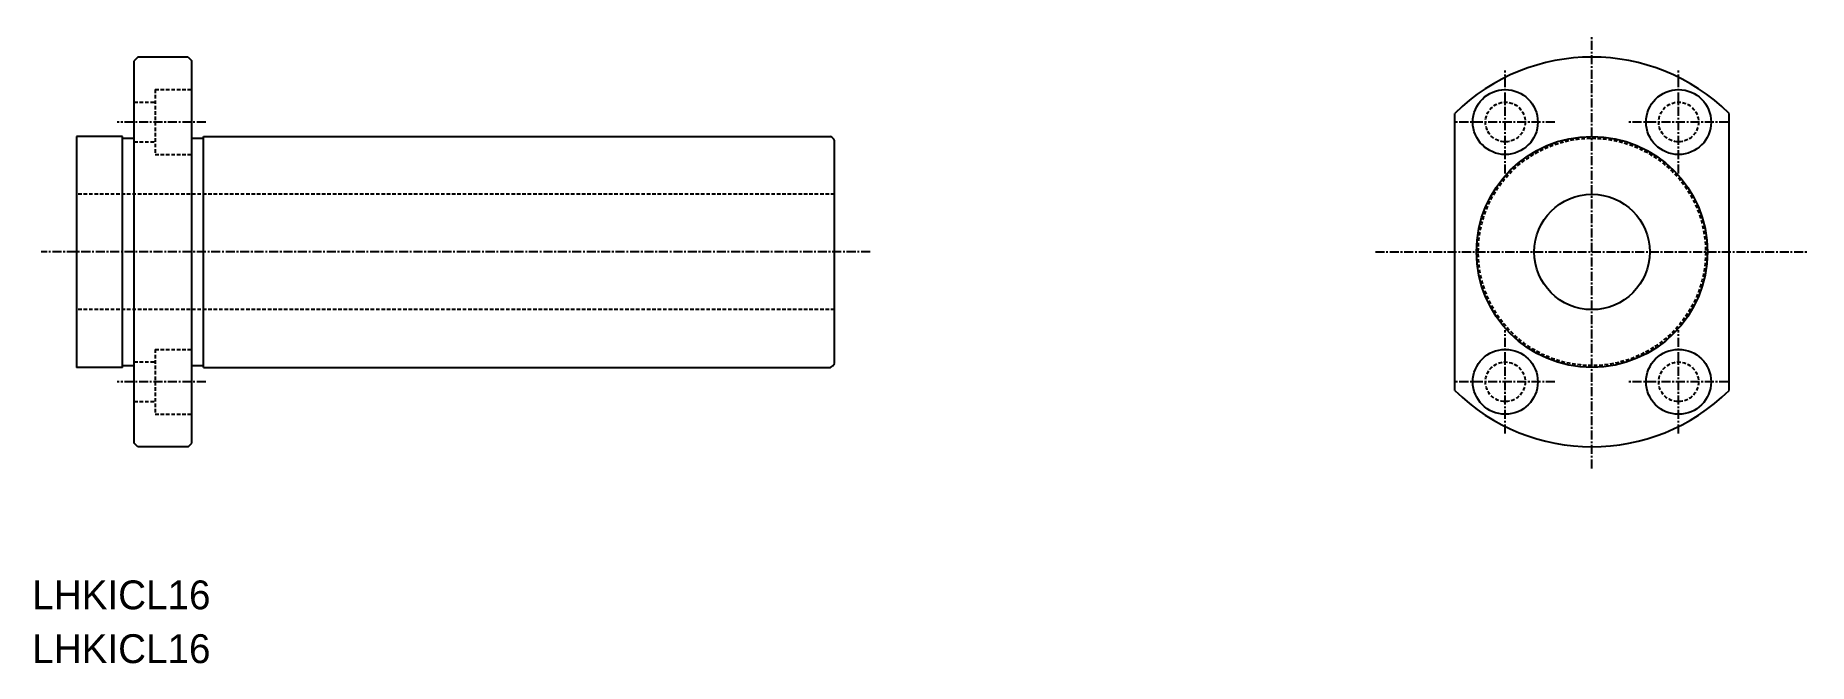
# Model space of a CAD drawing. Extents: x 242 to 488, y 146 to 233.
import ezdxf

# ---------------------------------------------------------------- set-up
doc = ezdxf.new("R2010")
doc.units = 0
doc.linetypes.add('CENTER', pattern=[2, 1.25, -0.25, 0.25, -0.25])
doc.linetypes.add('DASHED', pattern=[0.75, 0.5, -0.25])
doc.layers.get('0').update_dxf_attribs({"linetype": 'CONTINUOUS'})
doc.layers.add('CENTER', color=1, linetype='CENTER')

msp = doc.modelspace()

# ---------------------------------------------------------------- linework, layer by layer
at = {"color": 7, "linetype": 'CONTINUOUS'}
for p, q in [((256.22, 230.18), (255.72, 229.68)), ((255.72, 176.68), (255.72, 229.68)), ((263.22, 230.18), (256.22, 230.18)), ((263.22, 230.18), (263.72, 229.68)), ((263.72, 176.68), (263.72, 229.68)), ((438.63, 184), (438.63, 222.36)), ((476.63, 184), (476.63, 222.36)), ((254.12, 219.18), (247.72, 219.18)), ((247.72, 219.18), (247.72, 187.18)), ((254.12, 187.18), (254.12, 219.18)), ((254.12, 218.93), (255.72, 218.93)), ((263.72, 218.93), (265.32, 218.93)), ((265.32, 187.18), (265.32, 219.18)), ((265.32, 219.18), (352.17, 219.18)), ((352.72, 187.72), (352.72, 218.64)), ((254.12, 187.18), (247.72, 187.18)), ((254.12, 187.43), (255.72, 187.43)), ((263.72, 187.43), (265.32, 187.43)), ((265.32, 187.18), (352.17, 187.18)), ((273.34, 187.18), (273.34, 187.18)), ((290.97, 187.18), (290.97, 187.18)), ((256.22, 176.18), (255.72, 176.68)), ((263.22, 176.18), (256.22, 176.18)), ((263.22, 176.18), (263.72, 176.68))]:
    msp.add_line(p, q, dxfattribs=at)
at = {"color": 3, "linetype": 'DASHED'}
for p, q in [((255.72, 223.93), (258.62, 223.93)), ((258.62, 225.68), (258.62, 216.68)), ((258.62, 225.68), (263.72, 225.68)), ((255.72, 218.43), (258.62, 218.43)), ((258.62, 216.68), (263.72, 216.68)), ((352.72, 211.18), (247.72, 211.18)), ((352.72, 195.18), (247.72, 195.18)), ((258.62, 189.68), (258.62, 180.68)), ((258.62, 189.68), (263.72, 189.68)), ((255.72, 187.93), (258.62, 187.93)), ((255.72, 182.43), (258.62, 182.43)), ((258.62, 180.68), (263.72, 180.68))]:
    msp.add_line(p, q, dxfattribs=at)
at = {"color": 7, "linetype": 'CONTINUOUS'}
for centre, radius in [((445.63, 221.18), 4.5), ((469.63, 221.18), 4.5), ((457.63, 203.18), 16), ((457.63, 203.18), 8), ((445.63, 185.18), 4.5), ((469.63, 185.18), 4.5)]:
    msp.add_circle(centre, radius, dxfattribs=at)
at = {"color": 3, "linetype": 'DASHED'}
for centre, radius in [((445.63, 221.18), 2.75), ((469.63, 221.18), 2.75), ((457.63, 203.18), 15.75), ((445.63, 185.18), 2.75), ((469.63, 185.18), 2.75)]:
    msp.add_circle(centre, radius, dxfattribs=at)
at = {"color": 7, "linetype": 'CONTINUOUS'}
for centre, radius, start, end in [((457.63, 203.18), 27, 45.2751, 134.7249), ((351.57, 218.03), 1.3, 27.7958, 62.2042), ((351.57, 188.33), 1.3, 297.7958, 332.2042), ((457.63, 203.18), 27, 225.2751, 314.7249)]:
    msp.add_arc(centre, radius, start, end, dxfattribs=at)
at = {"layer": 'CENTER', "color": 1, "linetype": 'CENTER'}
for p, q in [((457.63, 173.18), (457.63, 233.18)), ((445.63, 214.03), (445.63, 228.33)), ((469.63, 214.03), (469.63, 228.33)), ((265.64, 221.18), (253.37, 221.18)), ((452.51, 221.18), (438.75, 221.18)), ((476.51, 221.18), (462.75, 221.18)), ((357.65, 203.18), (242.82, 203.18)), ((427.63, 203.18), (487.63, 203.18)), ((445.63, 178.03), (445.63, 192.33)), ((469.63, 178.03), (469.63, 192.33)), ((265.64, 185.18), (253.37, 185.18)), ((452.51, 185.18), (438.75, 185.18)), ((476.51, 185.18), (462.75, 185.18))]:
    msp.add_line(p, q, dxfattribs=at)

# ---------------------------------------------------------------- texts
at = {"color": 7, "linetype": 'CONTINUOUS'}
for p in [(241.61, 153.66), (241.61, 146.2)]:
    msp.add_text('LHKICL16', height=4, dxfattribs=at).set_placement(p)

doc.saveas('drawing.dxf')
